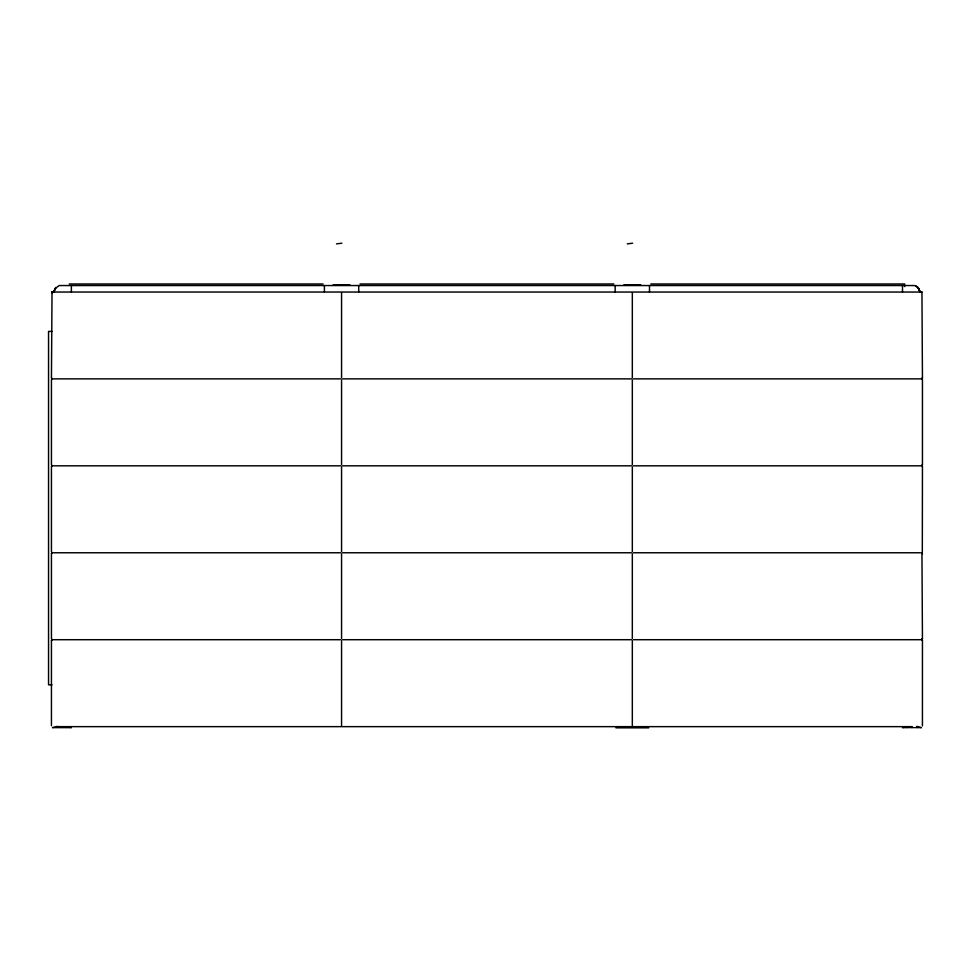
<?xml version="1.0" encoding="UTF-8"?>
<svg xmlns="http://www.w3.org/2000/svg" width="971" height="971" viewBox="0 0 971 971"><rect width="100%" height="100%" fill="white"/><g stroke="black" fill="none" stroke-linecap="round" stroke-linejoin="round"><path stroke-width="1.46" d="M333.102 284.867L350.009 284.867M623.88 284.867L640.787 284.867M922.426 725.895L922.45 640.69L921.467 639.707L922.45 638.724L921.94 552.645M51.56 292.441L52.033 292.04L51.439 377.901L52.422 378.872L51.439 379.855L51.439 464.842L52.422 465.825L51.439 466.808L51.439 551.783L52.422 552.766L51.439 553.749L51.439 638.724L52.422 639.707L51.439 640.69L51.439 725.677M922.316 552.268L922.45 466.808L921.467 465.825L922.45 464.842L922.45 379.855L921.467 378.872L922.45 377.901L921.94 292.053L52.033 292.04M51.439 640.69L51.936 639.84M916.211 285.996L918.809 288.533L920.095 291.931L918.093 287.586L914.658 285.547L59.231 285.547L55.08 288.533L53.793 291.931L55.796 287.586M53.793 291.931L55.881 287.501M51.475 466.553L51.949 465.934M51.475 553.494L51.949 552.887M921.94 465.704L922.45 464.842L921.928 465.631M51.924 292.065L52.422 292.914M57.18 726.381L52.422 727.631L71.381 727.631L67.812 726.696M906.064 726.696L902.496 727.631L909.038 727.631M336.512 243.891L341.865 243.187M627.29 243.891L632.643 243.187M69.232 283.981L323.112 283.981M359.998 283.981L613.89 283.981M650.776 283.981L904.656 283.981L904.656 286.603M52.046 331.402L48.55 331.402L48.55 684.834L52.046 684.834M53.539 378.872L340.578 378.872M342.532 378.872L631.344 378.872M633.31 378.872L920.435 378.872M53.539 465.825L340.578 465.825M342.532 465.825L631.344 465.825M633.31 465.825L920.435 465.825M53.539 552.766L340.578 552.766M342.532 552.766L631.344 552.766M633.31 552.766L920.435 552.766M53.539 639.707L340.578 639.707M342.532 639.707L631.344 639.707M633.31 639.707L920.435 639.707M57.228 726.648L912.23 726.648M910.021 727.631L913.954 727.631M914.925 727.631L921.467 727.631L916.709 726.381M615.93 727.837L648.725 727.837M921.467 291.931L922.171 292.235M922.171 466.116L922.45 466.808M922.171 553.057L922.45 553.749M922.171 640.01L922.45 640.69M917.789 287.319L920.095 291.931M51.949 378.763L51.439 377.901M902.496 285.547L902.496 291.931M649.502 285.547L649.502 291.931M632.327 292.914L632.327 377.901M632.327 379.855L632.327 464.842M632.327 466.808L632.327 551.783M632.327 553.749L632.327 638.724M632.327 640.69L632.327 725.677M615.165 285.547L615.165 291.931M358.724 285.547L358.724 291.931M341.561 292.914L341.561 377.901M341.561 379.855L341.561 464.842M341.561 466.808L341.561 551.783M341.561 553.749L341.561 638.724M341.561 640.69L341.561 725.677M324.387 285.547L324.387 291.931M71.381 285.547L71.381 291.931M922.45 377.901L921.94 378.763L922.45 377.901M922.45 638.724L921.928 639.513L922.45 638.724"/></g></svg>
